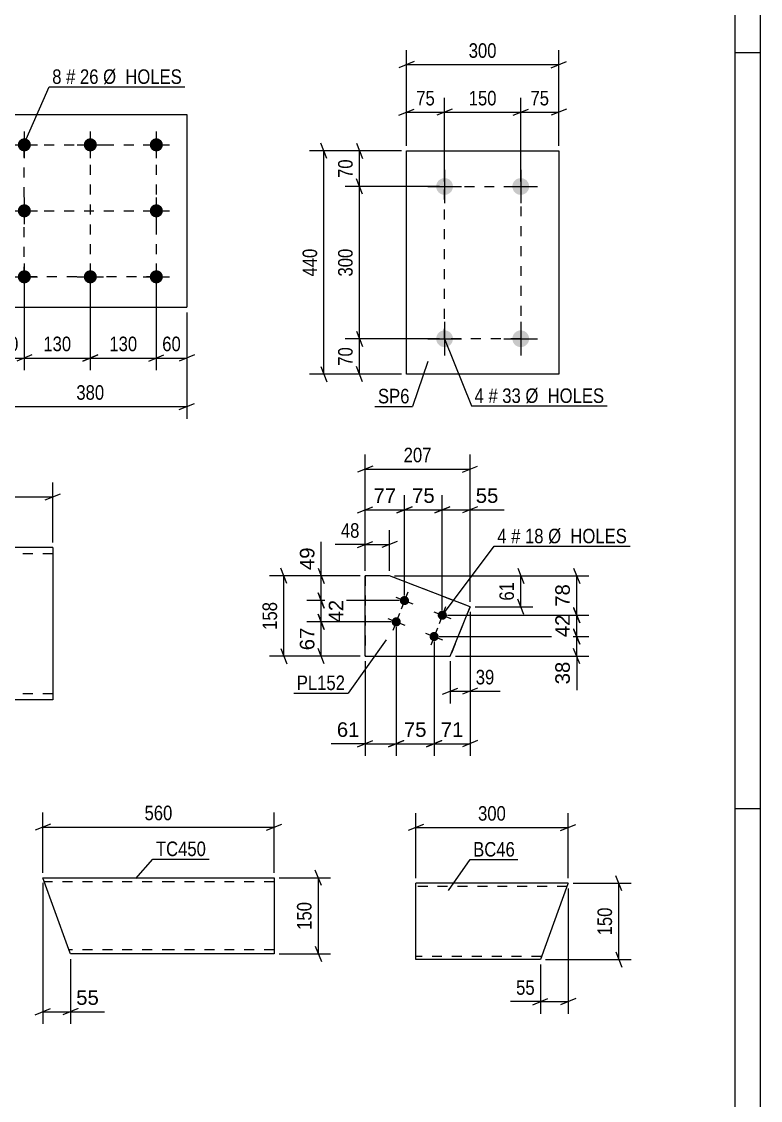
# Model space of a CAD drawing. Header units: millimetres. Extents: x 0 to 841, y 0 to 594.
# Drawn here: x 695.5 to 841, y 240.6 to 453.1 of the extents above; entities that cross this region are included whole.
import ezdxf

# ---------------------------------------------------------------- set-up
doc = ezdxf.new("R2010")
doc.units = ezdxf.units.MM
doc.linetypes.add('DXK_LINE_DOT2', pattern=[3.9198, 1.9599, -1.9599])
doc.styles.add('Arial', font='arial.ttf', dxfattribs={"height": 0.2})
doc.styles.add('Arial Narrow', font='ARIALN.TTF', dxfattribs={"height": 0.2})

# ---------------------------------------------------------------- blocks, each defined once
blk = doc.blocks.new('Unknown-284856934-1127')
at = {"color": 5, "linetype": 'Continuous'}
for p, q in [((841, 0), (841, 594)), ((836, 5), (836, 589)), ((841, 447), (836, 447)), ((841, 298), (836, 298))]:
    blk.add_line(p, q, dxfattribs=at)
blk = doc.blocks.new('Part-284856934-6159 - 6152')
at = {"color": 2, "linetype": 'Continuous'}
for p, q in [((803.12, 283.34), (773.12, 283.34)), ((773.12, 268.43), (773.12, 283.34)), ((803.09, 283.25), (797.66, 268.34)), ((803.12, 283.34), (803.09, 283.25)), ((773.12, 268.34), (773.12, 268.43)), ((797.66, 268.34), (773.12, 268.34))]:
    blk.add_line(p, q, dxfattribs=at)
at = {"color": 7, "linetype": 'DXK_LINE_DOT2'}
for p, q in [((802.9, 282.74), (773.12, 282.74)), ((773.12, 268.94), (773.12, 268.98)), ((797.88, 268.94), (773.12, 268.94)), ((797.88, 268.94), (797.9, 268.98))]:
    blk.add_line(p, q, dxfattribs=at)
blk = doc.blocks.new('Bolt-284856934-6257 - 6223')
at = {"linetype": 'Continuous'}
for points in [[(769.98, 339.05), (770, 339.24), (770.06, 339.41), (770.16, 339.58), (770.28, 339.72), (770.43, 339.83), (770.61, 339.9), (770.79, 339.94), (770.98, 339.94), (771.16, 339.9), (771.33, 339.83), (771.49, 339.72), (771.61, 339.58), (771.71, 339.41), (771.76, 339.24), (771.78, 339.05), (771.76, 338.86), (771.71, 338.68), (771.61, 338.52), (771.49, 338.38), (771.33, 338.27), (771.16, 338.19), (770.98, 338.15), (770.79, 338.15), (770.61, 338.19), (770.43, 338.27), (770.28, 338.38), (770.16, 338.52), (770.06, 338.68), (770, 338.86)], [(777.44, 336.16), (777.46, 336.35), (777.52, 336.53), (777.62, 336.69), (777.74, 336.83), (777.89, 336.94), (778.07, 337.02), (778.25, 337.06), (778.44, 337.06), (778.62, 337.02), (778.79, 336.94), (778.95, 336.83), (779.07, 336.69), (779.17, 336.53), (779.23, 336.35), (779.24, 336.16), (779.23, 335.97), (779.17, 335.8), (779.07, 335.63), (778.95, 335.49), (778.79, 335.38), (778.62, 335.31), (778.44, 335.27), (778.25, 335.27), (778.07, 335.31), (777.89, 335.38), (777.74, 335.49), (777.62, 335.63), (777.52, 335.8), (777.46, 335.97)], [(768.36, 334.85), (768.38, 335.04), (768.44, 335.22), (768.53, 335.38), (768.66, 335.52), (768.81, 335.63), (768.98, 335.71), (769.17, 335.75), (769.35, 335.75), (769.54, 335.71), (769.71, 335.63), (769.86, 335.52), (769.99, 335.38), (770.08, 335.22), (770.14, 335.04), (770.16, 334.85), (770.14, 334.66), (770.08, 334.49), (769.99, 334.32), (769.86, 334.18), (769.71, 334.07), (769.54, 334), (769.35, 333.96), (769.17, 333.96), (768.98, 334), (768.81, 334.07), (768.66, 334.18), (768.53, 334.32), (768.44, 334.49), (768.38, 334.66)], [(775.82, 331.96), (775.84, 332.15), (775.9, 332.33), (775.99, 332.49), (776.12, 332.63), (776.27, 332.74), (776.44, 332.82), (776.63, 332.86), (776.82, 332.86), (777, 332.82), (777.17, 332.74), (777.32, 332.63), (777.45, 332.49), (777.54, 332.33), (777.6, 332.15), (777.62, 331.96), (777.6, 331.78), (777.54, 331.6), (777.45, 331.44), (777.32, 331.3), (777.17, 331.19), (777, 331.11), (776.82, 331.07), (776.63, 331.07), (776.44, 331.11), (776.27, 331.19), (776.12, 331.3), (775.99, 331.44), (775.9, 331.6), (775.84, 331.78)]]:
    blk.add_hatch(color=1, dxfattribs=at).paths.add_polyline_path(points)
at = {"color": 1, "linetype": 'Continuous'}
for p, q in [((771.53, 340.73), (770.23, 337.37)), ((769.21, 339.7), (772.56, 338.4)), ((769.91, 336.53), (768.61, 333.17)), ((776.67, 336.81), (780.02, 335.51)), ((778.99, 337.84), (777.7, 334.48)), ((767.58, 335.5), (770.94, 334.2)), ((775.04, 332.61), (778.4, 331.32)), ((777.37, 333.64), (776.07, 330.29))]:
    blk.add_line(p, q, dxfattribs=at)
blk = doc.blocks.new('Part-284856934-6262 - 6223')
at = {"color": 2, "linetype": 'Continuous'}
for p, q in [((763.14, 328.12), (763.14, 343.94)), ((767.95, 343.94), (763.14, 343.94)), ((783.8, 337.8), (767.95, 343.94)), ((779.91, 328.12), (783.8, 337.8)), ((783.8, 337.8), (783.8, 337.8)), ((763.14, 328.12), (779.91, 328.12))]:
    blk.add_line(p, q, dxfattribs=at)
at = {"color": 7, "linetype": 'DXK_LINE_DOT2'}
for p, q in [((763.14, 343.94), (763.14, 328.12)), ((783.8, 337.8), (767.95, 343.94)), ((783.8, 337.8), (779.91, 328.12))]:
    blk.add_line(p, q, dxfattribs=at)
blk = doc.blocks.new('Bolt-284856934-9951 - 9949')
at = {"linetype": 'Continuous'}
for points in [[(696.01, 430.14, -1), (696.01, 427.54, -1)], [(709.01, 430.14, -1), (709.01, 427.54, -1)], [(722.01, 430.14, -1), (722.01, 427.54, -1)], [(696.01, 417.14, -1), (696.01, 414.54, -1)], [(722.01, 417.14, -1), (722.01, 414.54, -1)], [(696.01, 404.14, -1), (696.01, 401.54, -1)], [(709.01, 404.14, -1), (709.01, 401.54, -1)], [(722.01, 404.14, -1), (722.01, 401.54, -1)]]:
    blk.add_hatch(color=1, dxfattribs=at).paths.add_polyline_path(points)
at = {"color": 1, "linetype": 'Continuous'}
for p, q in [((696.01, 431.44), (696.01, 426.24)), ((709.01, 431.44), (709.01, 426.24)), ((722.01, 431.44), (722.01, 426.24)), ((693.41, 428.84), (698.61, 428.84)), ((706.41, 428.84), (711.61, 428.84)), ((719.41, 428.84), (724.61, 428.84)), ((696.01, 418.44), (696.01, 413.24)), ((722.01, 418.44), (722.01, 413.24)), ((693.41, 415.84), (698.61, 415.84)), ((719.41, 415.84), (724.61, 415.84)), ((696.01, 405.44), (696.01, 400.24)), ((709.01, 405.44), (709.01, 400.24)), ((722.01, 405.44), (722.01, 400.24)), ((693.41, 402.84), (698.61, 402.84)), ((706.41, 402.84), (711.61, 402.84)), ((719.41, 402.84), (724.61, 402.84))]:
    blk.add_line(p, q, dxfattribs=at)
blk = doc.blocks.new('Part-284856934-9950 - 9949')
at = {"color": 2, "linetype": 'Continuous'}
for p, q in [((690.01, 434.84), (690.01, 396.84)), ((690.01, 434.84), (728.01, 434.84)), ((728.01, 434.84), (728.01, 396.84)), ((690.01, 396.84), (728.01, 396.84))]:
    blk.add_line(p, q, dxfattribs=at)
blk = doc.blocks.new('Part-284856934-4745 - 4738')
at = {"color": 2, "linetype": 'Continuous'}
for p, q in [((704.52, 271.03), (699.65, 284.43)), ((699.65, 284.43), (725.11, 284.43)), ((725.21, 284.43), (745.21, 284.43)), ((745.21, 284.43), (745.21, 284.3)), ((745.21, 284.3), (745.21, 269.43)), ((705.11, 269.43), (704.52, 271.03)), ((725.11, 269.43), (705.11, 269.43)), ((745.21, 269.43), (725.21, 269.43))]:
    blk.add_line(p, q, dxfattribs=at)
at = {"color": 7, "linetype": 'DXK_LINE_DOT2'}
for p, q in [((725.11, 283.63), (699.94, 283.63)), ((745.21, 283.63), (725.21, 283.63)), ((705.06, 269.55), (704.52, 271.03)), ((704.82, 270.23), (704.79, 270.29)), ((725.11, 270.23), (704.82, 270.23)), ((745.21, 270.23), (725.21, 270.23)), ((745.21, 270.23), (745.21, 270.29))]:
    blk.add_line(p, q, dxfattribs=at)
blk = doc.blocks.new('Part-284856934-5026 - 5020')
at = {"color": 2, "linetype": 'Continuous'}
for p, q in [((771.29, 383.64), (771.29, 427.64)), ((771.29, 427.64), (801.29, 427.64)), ((801.29, 427.64), (801.29, 383.64)), ((801.29, 383.64), (771.29, 383.64))]:
    blk.add_line(p, q, dxfattribs=at)
blk = doc.blocks.new('Bolt-284856934-5059 - 5020')
at = {"linetype": 'Continuous'}
for points in [[(778.79, 422.29, -1), (778.79, 418.99, -1)], [(793.79, 422.29, -1), (793.79, 418.99, -1)], [(778.79, 392.29, -1), (778.79, 388.99, -1)], [(793.79, 392.29, -1), (793.79, 388.99, -1)]]:
    blk.add_hatch(color=1, dxfattribs=at).paths.add_polyline_path(points)
at = {"color": 1, "linetype": 'Continuous'}
for p, q in [((778.79, 423.94), (778.79, 417.34)), ((793.79, 423.94), (793.79, 417.34)), ((775.49, 420.64), (782.09, 420.64)), ((790.49, 420.64), (797.09, 420.64)), ((778.79, 393.94), (778.79, 387.34)), ((793.79, 393.94), (793.79, 387.34)), ((775.49, 390.64), (782.09, 390.64)), ((790.49, 390.64), (797.09, 390.64))]:
    blk.add_line(p, q, dxfattribs=at)
blk = doc.blocks.new('Part-284856934-3193 - 3186')
at = {"color": 2, "linetype": 'Continuous'}
for p, q in [((681.52, 349.49), (661.52, 349.49)), ((661.52, 321.89), (661.52, 349.49)), ((701.62, 349.49), (681.62, 349.49)), ((701.62, 349.49), (701.62, 319.49)), ((661.52, 321.89), (661.52, 319.49)), ((681.52, 319.49), (661.52, 319.49)), ((701.62, 319.49), (681.62, 319.49))]:
    blk.add_line(p, q, dxfattribs=at)
at = {"color": 7, "linetype": 'DXK_LINE_DOT2'}
for p, q in [((681.52, 348.29), (661.52, 348.29)), ((701.62, 348.29), (681.62, 348.29)), ((661.52, 319.67), (661.52, 321.89)), ((661.52, 320.69), (661.52, 320.78)), ((681.52, 320.69), (661.52, 320.69)), ((701.62, 320.69), (681.62, 320.69)), ((701.62, 320.69), (701.62, 320.78))]:
    blk.add_line(p, q, dxfattribs=at)
blk = doc.blocks.new('Rectangle-284856934-10696 - 9949')
at = {"color": 1, "linetype": 'DXK_LINE_DOT2'}
blk.add_lwpolyline([(696.01, 428.84), (722.01, 428.84), (722.01, 402.84), (696.01, 402.84), (696.01, 428.84)], close=True, dxfattribs=at)
blk = doc.blocks.new('Rectangle-284856934-5144 - 5020')
at = {"color": 1, "linetype": 'DXK_LINE_DOT2'}
blk.add_lwpolyline([(778.79, 420.64), (793.79, 420.64), (793.79, 390.64), (778.79, 390.64), (778.79, 420.64)], close=True, dxfattribs=at)
blk = doc.blocks.new('Line-284856934-10706 - 9949')
at = {"color": 1, "linetype": 'DXK_LINE_DOT2'}
blk.add_line((696.01, 415.84), (722.01, 415.84), dxfattribs=at)
blk = doc.blocks.new('Line-284856934-10713 - 9949')
at = {"color": 1, "linetype": 'DXK_LINE_DOT2'}
blk.add_line((709.01, 428.84), (709.01, 402.84), dxfattribs=at)
blk = doc.blocks.new('StraightDimension-284856934-6194 - 6152')
at = {"color": 7, "linetype": 'Continuous'}
for p, q in [((803.12, 282.34), (803.12, 257.63)), ((797.66, 267.34), (797.66, 257.63)), ((796.16, 259.43), (799.16, 260.63)), ((797.66, 260.03), (803.12, 260.03)), ((804.62, 260.63), (801.62, 259.43))]:
    blk.add_line(p, q, dxfattribs=at)
at = {"color": 0}
blk.add_wipeout([(797.14, 260.78), (797.14, 264.98), (792.28, 264.98), (792.28, 260.78)], dxfattribs=at)
at = {"color": 7, "linetype": 'Continuous'}
blk.add_line((797.66, 260.03), (791.76, 260.03), dxfattribs=at)
blk.add_line((797.66, 260.03), (791.76, 260.03), dxfattribs=at)
at = {"color": 3, "style": 'Arial Narrow'}
blk.add_text('55', height=2.863, dxfattribs=at).set_placement((792.88, 261.38))
blk = doc.blocks.new('StraightDimension-284856934-6161 - 6152')
at = {"color": 7, "linetype": 'Continuous'}
for p, q in [((773.12, 284.34), (773.12, 297.19)), ((803.12, 284.34), (803.12, 297.19)), ((774.62, 294.94), (771.62, 293.74)), ((773.12, 294.34), (803.12, 294.34)), ((801.62, 293.74), (804.62, 294.94))]:
    blk.add_line(p, q, dxfattribs=at)
at = {"color": 0}
blk.add_wipeout([(791.46, 295.09), (791.46, 299.29), (784.78, 299.29), (784.78, 295.09)], dxfattribs=at)
at = {"color": 3, "style": 'Arial Narrow'}
blk.add_text('300', height=2.863, dxfattribs=at).set_placement((785.38, 295.69))
blk = doc.blocks.new('StraightDimension-284856934-6172 - 6152')
at = {"color": 7, "linetype": 'Continuous'}
for p, q in [((813.72, 281.84), (812.52, 284.84)), ((804.12, 283.34), (815.52, 283.34)), ((813.12, 268.34), (813.12, 283.34)), ((798.66, 268.34), (815.52, 268.34)), ((812.52, 269.84), (813.72, 266.84))]:
    blk.add_line(p, q, dxfattribs=at)
at = {"color": 0}
blk.add_wipeout([(812.37, 279.18), (808.17, 279.18), (808.17, 272.49), (812.37, 272.49)], dxfattribs=at)
at = {"color": 3, "style": 'Arial Narrow'}
blk.add_text('150', height=2.863, rotation=90.0002, dxfattribs=at).set_placement((811.77, 273.09))
blk = doc.blocks.new('StraightDimension-284856934-6285 - 6223')
at = {"color": 7, "linetype": 'Continuous'}
for p, q in [((763.14, 344.94), (763.14, 359.8)), ((770.88, 340.05), (770.88, 359.8)), ((761.64, 356.35), (764.64, 357.55)), ((772.38, 357.55), (769.38, 356.35)), ((763.14, 356.95), (770.88, 356.95))]:
    blk.add_line(p, q, dxfattribs=at)
at = {"color": 0}
blk.add_wipeout([(769.84, 357.7), (769.84, 361.9), (764.19, 361.9), (764.19, 357.7)], dxfattribs=at)
at = {"color": 3, "style": 'Arial'}
blk.add_text('77', height=2.865, dxfattribs=at).set_placement((764.79, 358.3))
blk = doc.blocks.new('StraightDimension-284856934-6317 - 6223')
at = {"color": 7, "linetype": 'Continuous'}
for p, q in [((769.26, 333.85), (769.26, 308.45)), ((763.14, 327.12), (763.14, 308.45)), ((761.64, 310.25), (764.64, 311.45)), ((763.14, 310.85), (769.26, 310.85)), ((770.76, 311.45), (767.76, 310.25))]:
    blk.add_line(p, q, dxfattribs=at)
at = {"color": 0}
blk.add_wipeout([(762.61, 311.6), (762.61, 315.8), (756.97, 315.8), (756.97, 311.6)], dxfattribs=at)
at = {"color": 7, "linetype": 'Continuous'}
blk.add_line((763.14, 310.85), (756.44, 310.85), dxfattribs=at)
blk.add_line((763.14, 310.85), (756.44, 310.85), dxfattribs=at)
at = {"color": 3, "style": 'Arial'}
blk.add_text('61', height=2.865, dxfattribs=at).set_placement((757.57, 312.2))
blk = doc.blocks.new('StraightDimension-284856934-6278 - 6223')
at = {"color": 7, "linetype": 'Continuous'}
for p, q in [((753.9, 345.44), (755.1, 342.44)), ((762.14, 343.94), (751.65, 343.94)), ((754.5, 339.05), (754.5, 343.94)), ((755.1, 337.55), (753.9, 340.55)), ((769.88, 339.05), (751.65, 339.05))]:
    blk.add_line(p, q, dxfattribs=at)
at = {"color": 0}
blk.add_wipeout([(753.75, 350.11), (749.55, 350.11), (749.55, 344.46), (753.75, 344.46)], dxfattribs=at)
at = {"color": 7, "linetype": 'Continuous'}
blk.add_line((754.5, 343.94), (754.5, 350.63), dxfattribs=at)
blk.add_line((754.5, 343.94), (754.5, 350.63), dxfattribs=at)
at = {"color": 3, "style": 'Arial'}
blk.add_text('49', height=2.865, rotation=90.0002, dxfattribs=at).set_placement((753.15, 345.06))
blk = doc.blocks.new('StraightDimension-284856934-6270 - 6223')
at = {"color": 7, "linetype": 'Continuous'}
for p, q in [((753.9, 340.55), (755.1, 337.55)), ((769.88, 339.05), (752.1, 339.05)), ((754.5, 334.85), (754.5, 339.05)), ((755.1, 333.35), (753.9, 336.35)), ((768.26, 334.85), (752.1, 334.85))]:
    blk.add_line(p, q, dxfattribs=at)
at = {"color": 0}
blk.add_wipeout([(759.45, 339.77), (755.25, 339.77), (755.25, 334.13), (759.45, 334.13)], dxfattribs=at)
at = {"color": 3, "style": 'Arial'}
blk.add_text('42', height=2.865, rotation=90.0002, dxfattribs=at).set_placement((758.85, 334.73))
blk = doc.blocks.new('StraightDimension-284856934-6392 - 6223')
at = {"color": 7, "linetype": 'Continuous'}
for p, q in [((793.2, 345.44), (794.4, 342.44)), ((768.95, 343.94), (796.2, 343.94)), ((793.8, 337.8), (793.8, 343.94)), ((794.4, 336.3), (793.2, 339.3)), ((784.8, 337.8), (796.2, 337.8))]:
    blk.add_line(p, q, dxfattribs=at)
at = {"color": 0}
blk.add_wipeout([(793.05, 343.3), (788.85, 343.3), (788.85, 338.44), (793.05, 338.44)], dxfattribs=at)
at = {"color": 3, "style": 'Arial Narrow'}
blk.add_text('61', height=2.863, rotation=90.0002, dxfattribs=at).set_placement((792.45, 339.04))
blk = doc.blocks.new('StraightDimension-284856934-6264 - 6223')
at = {"color": 7, "linetype": 'Continuous'}
for p, q in [((753.9, 336.35), (755.1, 333.35)), ((768.26, 334.85), (751.65, 334.85)), ((754.5, 328.12), (754.5, 334.85)), ((755.1, 326.62), (753.9, 329.62)), ((762.14, 328.12), (751.65, 328.12))]:
    blk.add_line(p, q, dxfattribs=at)
at = {"color": 0}
blk.add_wipeout([(753.75, 334.31), (749.55, 334.31), (749.55, 328.66), (753.75, 328.66)], dxfattribs=at)
at = {"color": 3, "style": 'Arial'}
blk.add_text('67', height=2.865, rotation=90.0002, dxfattribs=at).set_placement((753.15, 329.26))
blk = doc.blocks.new('StraightDimension-284856934-6291 - 6223')
at = {"color": 7, "linetype": 'Continuous'}
for p, q in [((770.88, 340.05), (770.88, 359.8)), ((778.34, 337.16), (778.34, 359.8)), ((769.38, 356.35), (772.38, 357.55)), ((779.84, 357.55), (776.84, 356.35)), ((770.88, 356.95), (778.34, 356.95))]:
    blk.add_line(p, q, dxfattribs=at)
at = {"color": 0}
blk.add_wipeout([(777.44, 357.7), (777.44, 361.9), (771.79, 361.9), (771.79, 357.7)], dxfattribs=at)
at = {"color": 3, "style": 'Arial'}
blk.add_text('75', height=2.865, dxfattribs=at).set_placement((772.39, 358.3))
blk = doc.blocks.new('StraightDimension-284856934-6299 - 6223')
at = {"color": 7, "linetype": 'Continuous'}
for p, q in [((778.34, 337.16), (778.34, 359.8)), ((783.8, 338.8), (783.8, 359.8)), ((776.84, 356.35), (779.84, 357.55)), ((785.3, 357.55), (782.3, 356.35)), ((778.34, 356.95), (783.8, 356.95))]:
    blk.add_line(p, q, dxfattribs=at)
at = {"color": 0}
blk.add_wipeout([(789.98, 357.7), (789.98, 361.9), (784.33, 361.9), (784.33, 357.7)], dxfattribs=at)
at = {"color": 7, "linetype": 'Continuous'}
blk.add_line((783.8, 356.95), (790.5, 356.95), dxfattribs=at)
blk.add_line((783.8, 356.95), (790.5, 356.95), dxfattribs=at)
at = {"color": 3, "style": 'Arial'}
blk.add_text('55', height=2.865, dxfattribs=at).set_placement((784.93, 358.3))
blk = doc.blocks.new('StraightDimension-284856934-6308 - 6223')
at = {"color": 7, "linetype": 'Continuous'}
for p, q in [((763.14, 344.94), (763.14, 367.8)), ((783.8, 338.8), (783.8, 367.8)), ((764.64, 365.55), (761.64, 364.35)), ((763.14, 364.95), (783.8, 364.95)), ((782.3, 364.35), (785.3, 365.55))]:
    blk.add_line(p, q, dxfattribs=at)
at = {"color": 0}
blk.add_wipeout([(776.81, 365.7), (776.81, 369.9), (770.13, 369.9), (770.13, 365.7)], dxfattribs=at)
at = {"color": 3, "style": 'Arial Narrow'}
blk.add_text('207', height=2.863, dxfattribs=at).set_placement((770.73, 366.3))
blk = doc.blocks.new('StraightDimension-284856934-6387 - 6223')
at = {"color": 7, "linetype": 'Continuous'}
for p, q in [((747.74, 342.44), (746.54, 345.44)), ((762.14, 343.94), (744.29, 343.94)), ((747.14, 328.12), (747.14, 343.94)), ((746.54, 329.62), (747.74, 326.62)), ((762.14, 328.12), (744.29, 328.12))]:
    blk.add_line(p, q, dxfattribs=at)
at = {"color": 0}
blk.add_wipeout([(746.39, 339.37), (742.19, 339.37), (742.19, 332.69), (746.39, 332.69)], dxfattribs=at)
at = {"color": 3, "style": 'Arial Narrow'}
blk.add_text('158', height=2.863, rotation=90.0002, dxfattribs=at).set_placement((745.79, 333.29))
blk = doc.blocks.new('StraightDimension-284856934-6323 - 6223')
at = {"color": 7, "linetype": 'Continuous'}
for p, q in [((769.26, 333.85), (769.26, 308.45)), ((776.72, 330.96), (776.72, 308.45)), ((767.76, 310.25), (770.76, 311.45)), ((769.26, 310.85), (776.72, 310.85)), ((778.22, 311.45), (775.22, 310.25))]:
    blk.add_line(p, q, dxfattribs=at)
at = {"color": 0}
blk.add_wipeout([(775.81, 311.6), (775.81, 315.8), (770.17, 315.8), (770.17, 311.6)], dxfattribs=at)
at = {"color": 3, "style": 'Arial'}
blk.add_text('75', height=2.865, dxfattribs=at).set_placement((770.77, 312.2))
blk = doc.blocks.new('StraightDimension-284856934-6331 - 6223')
at = {"color": 7, "linetype": 'Continuous'}
for p, q in [((783.8, 336.8), (783.8, 308.45)), ((776.72, 330.96), (776.72, 308.45)), ((775.22, 310.25), (778.22, 311.45)), ((776.72, 310.85), (783.8, 310.85)), ((785.3, 311.45), (782.3, 310.25))]:
    blk.add_line(p, q, dxfattribs=at)
at = {"color": 0}
blk.add_wipeout([(783.09, 311.6), (783.09, 315.8), (777.44, 315.8), (777.44, 311.6)], dxfattribs=at)
at = {"color": 3, "style": 'Arial'}
blk.add_text('71', height=2.865, dxfattribs=at).set_placement((778.04, 312.2))
blk = doc.blocks.new('StraightDimension-284856934-6340 - 6223')
at = {"color": 7, "linetype": 'Continuous'}
for p, q in [((777.72, 331.96), (807.21, 331.96)), ((804.21, 333.46), (805.41, 330.46)), ((804.81, 328.12), (804.81, 331.96)), ((805.41, 326.62), (804.21, 329.62)), ((780.91, 328.12), (807.21, 328.12))]:
    blk.add_line(p, q, dxfattribs=at)
at = {"color": 0}
blk.add_wipeout([(804.06, 327.6), (799.86, 327.6), (799.86, 321.95), (804.06, 321.95)], dxfattribs=at)
at = {"color": 7, "linetype": 'Continuous'}
blk.add_line((804.81, 328.12), (804.81, 321.43), dxfattribs=at)
blk.add_line((804.81, 328.12), (804.81, 321.43), dxfattribs=at)
at = {"color": 3, "style": 'Arial'}
blk.add_text('38', height=2.865, rotation=90.0002, dxfattribs=at).set_placement((803.46, 322.55))
blk = doc.blocks.new('StraightDimension-284856934-6350 - 6223')
at = {"color": 7, "linetype": 'Continuous'}
for p, q in [((779.34, 336.16), (807.21, 336.16)), ((804.21, 337.66), (805.41, 334.66)), ((804.81, 331.96), (804.81, 336.16)), ((777.72, 331.96), (807.21, 331.96)), ((805.41, 330.46), (804.21, 333.46))]:
    blk.add_line(p, q, dxfattribs=at)
at = {"color": 0}
blk.add_wipeout([(804.06, 336.89), (799.86, 336.89), (799.86, 331.24), (804.06, 331.24)], dxfattribs=at)
at = {"color": 3, "style": 'Arial'}
blk.add_text('42', height=2.865, rotation=90.0002, dxfattribs=at).set_placement((803.46, 331.84))
blk = doc.blocks.new('StraightDimension-284856934-6360 - 6223')
at = {"color": 7, "linetype": 'Continuous'}
for p, q in [((804.21, 345.44), (805.41, 342.44)), ((768.95, 343.94), (807.21, 343.94)), ((804.81, 336.16), (804.81, 343.94)), ((779.34, 336.16), (807.21, 336.16)), ((805.41, 334.66), (804.21, 337.66))]:
    blk.add_line(p, q, dxfattribs=at)
at = {"color": 0}
blk.add_wipeout([(804.06, 342.87), (799.86, 342.87), (799.86, 337.23), (804.06, 337.23)], dxfattribs=at)
at = {"color": 3, "style": 'Arial'}
blk.add_text('78', height=2.865, rotation=90.0002, dxfattribs=at).set_placement((803.46, 337.83))
blk = doc.blocks.new('StraightDimension-284856934-6371 - 6223')
at = {"color": 7, "linetype": 'Continuous'}
for p, q in [((783.8, 336.8), (783.8, 318.79)), ((779.91, 327.12), (779.91, 318.79)), ((778.41, 320.59), (781.41, 321.79)), ((779.91, 321.19), (783.8, 321.19)), ((785.3, 321.79), (782.3, 320.59))]:
    blk.add_line(p, q, dxfattribs=at)
at = {"color": 0}
blk.add_wipeout([(789.19, 321.94), (789.19, 326.14), (784.33, 326.14), (784.33, 321.94)], dxfattribs=at)
at = {"color": 7, "linetype": 'Continuous'}
blk.add_line((783.8, 321.19), (789.71, 321.19), dxfattribs=at)
blk.add_line((783.8, 321.19), (789.71, 321.19), dxfattribs=at)
at = {"color": 3, "style": 'Arial Narrow'}
blk.add_text('39', height=2.863, dxfattribs=at).set_placement((784.93, 322.54))
blk = doc.blocks.new('StraightDimension-284856934-6380 - 6223')
at = {"color": 7, "linetype": 'Continuous'}
for p, q in [((763.14, 344.94), (763.14, 352.93)), ((767.95, 344.94), (767.95, 352.93)), ((761.64, 349.48), (764.64, 350.68)), ((763.14, 350.08), (767.95, 350.08)), ((769.45, 350.68), (766.45, 349.48))]:
    blk.add_line(p, q, dxfattribs=at)
at = {"color": 0}
blk.add_wipeout([(762.61, 350.83), (762.61, 355.03), (757.76, 355.03), (757.76, 350.83)], dxfattribs=at)
at = {"color": 7, "linetype": 'Continuous'}
blk.add_line((763.14, 350.08), (757.23, 350.08), dxfattribs=at)
blk.add_line((763.14, 350.08), (757.23, 350.08), dxfattribs=at)
at = {"color": 3, "style": 'Arial Narrow'}
blk.add_text('48', height=2.863, dxfattribs=at).set_placement((758.36, 351.43))
blk = doc.blocks.new('StraightDimension-284856934-10107 - 9949')
at = {"color": 7, "linetype": 'Continuous'}
for p, q in [((722.01, 401.84), (722.01, 384.44)), ((728.01, 395.84), (728.01, 384.44)), ((720.51, 386.24), (723.51, 387.44)), ((729.51, 387.44), (726.51, 386.24)), ((722.01, 386.84), (728.01, 386.84))]:
    blk.add_line(p, q, dxfattribs=at)
at = {"color": 0}
blk.add_wipeout([(727.43, 387.59), (727.43, 391.79), (722.58, 391.79), (722.58, 387.59)], dxfattribs=at)
at = {"color": 3, "style": 'Arial Narrow'}
blk.add_text('60', height=2.863, dxfattribs=at).set_placement((723.18, 388.19))
blk = doc.blocks.new('StraightDimension-284856934-10110 - 9949')
at = {"color": 7, "linetype": 'Continuous'}
for p, q in [((696.01, 401.84), (696.01, 384.44)), ((690.01, 395.84), (690.01, 384.44)), ((688.51, 386.24), (691.51, 387.44)), ((697.51, 387.44), (694.51, 386.24)), ((690.01, 386.84), (696.01, 386.84))]:
    blk.add_line(p, q, dxfattribs=at)
at = {"color": 0}
blk.add_wipeout([(695.43, 387.59), (695.43, 391.79), (690.58, 391.79), (690.58, 387.59)], dxfattribs=at)
at = {"color": 3, "style": 'Arial Narrow'}
blk.add_text('60', height=2.863, dxfattribs=at).set_placement((691.18, 388.19))
blk = doc.blocks.new('StraightDimension-284856934-10123 - 9949')
at = {"color": 7, "linetype": 'Continuous'}
for p, q in [((690.01, 395.84), (690.01, 374.87)), ((728.01, 395.84), (728.01, 374.87)), ((691.51, 377.87), (688.51, 376.67)), ((690.01, 377.27), (728.01, 377.27)), ((726.51, 376.67), (729.51, 377.87))]:
    blk.add_line(p, q, dxfattribs=at)
at = {"color": 0}
blk.add_wipeout([(712.35, 378.02), (712.35, 382.22), (705.66, 382.22), (705.66, 378.02)], dxfattribs=at)
at = {"color": 3, "style": 'Arial Narrow'}
blk.add_text('380', height=2.863, dxfattribs=at).set_placement((706.26, 378.62))
blk = doc.blocks.new('StraightDimension-284856934-13858 - 9949')
at = {"color": 7, "linetype": 'Continuous'}
for p, q in [((696.01, 401.84), (696.01, 384.44)), ((709.01, 401.84), (709.01, 384.44)), ((697.51, 387.44), (694.51, 386.24)), ((707.51, 386.24), (710.51, 387.44)), ((696.01, 386.84), (709.01, 386.84))]:
    blk.add_line(p, q, dxfattribs=at)
at = {"color": 0}
blk.add_wipeout([(705.85, 387.59), (705.85, 391.79), (699.16, 391.79), (699.16, 387.59)], dxfattribs=at)
at = {"color": 3, "style": 'Arial Narrow'}
blk.add_text('130', height=2.863, dxfattribs=at).set_placement((699.76, 388.19))
blk = doc.blocks.new('StraightDimension-284856934-13860 - 9949')
at = {"color": 7, "linetype": 'Continuous'}
for p, q in [((709.01, 401.84), (709.01, 384.44)), ((722.01, 401.84), (722.01, 384.44)), ((710.51, 387.44), (707.51, 386.24)), ((720.51, 386.24), (723.51, 387.44)), ((709.01, 386.84), (722.01, 386.84))]:
    blk.add_line(p, q, dxfattribs=at)
at = {"color": 0}
blk.add_wipeout([(718.85, 387.59), (718.85, 391.79), (712.16, 391.79), (712.16, 387.59)], dxfattribs=at)
at = {"color": 3, "style": 'Arial Narrow'}
blk.add_text('130', height=2.863, dxfattribs=at).set_placement((712.76, 388.19))
blk = doc.blocks.new('StraightDimension-284856934-4759 - 4738')
at = {"color": 7, "linetype": 'Continuous'}
for p, q in [((754.53, 282.93), (753.33, 285.93)), ((746.21, 284.43), (756.33, 284.43)), ((753.93, 269.43), (753.93, 284.43)), ((753.33, 270.93), (754.53, 267.93)), ((746.21, 269.43), (756.33, 269.43))]:
    blk.add_line(p, q, dxfattribs=at)
at = {"color": 0}
blk.add_wipeout([(753.18, 280.27), (748.98, 280.27), (748.98, 273.58), (753.18, 273.58)], dxfattribs=at)
at = {"color": 3, "style": 'Arial Narrow'}
blk.add_text('150', height=2.863, rotation=90.0002, dxfattribs=at).set_placement((752.58, 274.18))
blk = doc.blocks.new('StraightDimension-284856934-4748 - 4738')
at = {"color": 7, "linetype": 'Continuous'}
for p, q in [((699.65, 285.43), (699.65, 297.28)), ((745.21, 285.43), (745.21, 297.28)), ((701.15, 295.03), (698.15, 293.83)), ((699.65, 294.43), (745.21, 294.43)), ((743.71, 293.83), (746.71, 295.03))]:
    blk.add_line(p, q, dxfattribs=at)
at = {"color": 0}
blk.add_wipeout([(725.77, 295.18), (725.77, 299.38), (719.09, 299.38), (719.09, 295.18)], dxfattribs=at)
at = {"color": 3, "style": 'Arial Narrow'}
blk.add_text('560', height=2.863, dxfattribs=at).set_placement((719.69, 295.78))
blk = doc.blocks.new('StraightDimension-284856934-4774 - 4738')
at = {"color": 7, "linetype": 'Continuous'}
for p, q in [((699.65, 283.43), (699.65, 255.65)), ((705.11, 268.43), (705.11, 255.65)), ((698.15, 257.45), (701.15, 258.65)), ((699.65, 258.05), (705.11, 258.05)), ((706.61, 258.65), (703.61, 257.45))]:
    blk.add_line(p, q, dxfattribs=at)
at = {"color": 0}
blk.add_wipeout([(711.28, 258.8), (711.28, 263), (705.63, 263), (705.63, 258.8)], dxfattribs=at)
at = {"color": 7, "linetype": 'Continuous'}
blk.add_line((705.11, 258.05), (711.8, 258.05), dxfattribs=at)
blk.add_line((705.11, 258.05), (711.8, 258.05), dxfattribs=at)
at = {"color": 3, "style": 'Arial'}
blk.add_text('55', height=2.865, dxfattribs=at).set_placement((706.23, 259.4))
blk = doc.blocks.new('StraightDimension-284856934-5071 - 5020')
at = {"color": 7, "linetype": 'Continuous'}
for p, q in [((762.63, 419.14), (761.43, 422.14)), ((777.79, 420.64), (759.18, 420.64)), ((762.03, 390.64), (762.03, 420.64)), ((761.43, 392.14), (762.63, 389.14)), ((777.79, 390.64), (759.18, 390.64))]:
    blk.add_line(p, q, dxfattribs=at)
at = {"color": 0}
blk.add_wipeout([(761.28, 408.99), (757.08, 408.99), (757.08, 402.3), (761.28, 402.3)], dxfattribs=at)
at = {"color": 3, "style": 'Arial Narrow'}
blk.add_text('300', height=2.863, rotation=90.0002, dxfattribs=at).set_placement((760.68, 402.9))
blk = doc.blocks.new('StraightDimension-284856934-5061 - 5020')
at = {"color": 7, "linetype": 'Continuous'}
for p, q in [((770.29, 427.64), (759.18, 427.64)), ((761.43, 429.14), (762.63, 426.14)), ((762.03, 420.64), (762.03, 427.64)), ((762.63, 419.14), (761.43, 422.14)), ((777.79, 420.64), (759.18, 420.64))]:
    blk.add_line(p, q, dxfattribs=at)
at = {"color": 0}
blk.add_wipeout([(761.28, 426.57), (757.08, 426.57), (757.08, 421.72), (761.28, 421.72)], dxfattribs=at)
at = {"color": 3, "style": 'Arial Narrow'}
blk.add_text('70', height=2.863, rotation=90.0002, dxfattribs=at).set_placement((760.68, 422.32))
blk = doc.blocks.new('StraightDimension-284856934-5081 - 5020')
at = {"color": 7, "linetype": 'Continuous'}
for p, q in [((761.43, 392.14), (762.63, 389.14)), ((777.79, 390.64), (759.18, 390.64)), ((762.03, 383.64), (762.03, 390.64)), ((762.63, 382.14), (761.43, 385.14)), ((770.29, 383.64), (759.18, 383.64))]:
    blk.add_line(p, q, dxfattribs=at)
at = {"color": 0}
blk.add_wipeout([(761.28, 389.57), (757.08, 389.57), (757.08, 384.72), (761.28, 384.72)], dxfattribs=at)
at = {"color": 3, "style": 'Arial Narrow'}
blk.add_text('70', height=2.863, rotation=90.0002, dxfattribs=at).set_placement((760.68, 385.32))
blk = doc.blocks.new('StraightDimension-284856934-5092 - 5020')
at = {"color": 7, "linetype": 'Continuous'}
for p, q in [((770.29, 427.64), (752.18, 427.64)), ((755.63, 426.14), (754.43, 429.14)), ((755.03, 383.64), (755.03, 427.64)), ((754.43, 385.14), (755.63, 382.14)), ((770.29, 383.64), (752.18, 383.64))]:
    blk.add_line(p, q, dxfattribs=at)
at = {"color": 0}
blk.add_wipeout([(754.28, 408.99), (750.08, 408.99), (750.08, 402.3), (754.28, 402.3)], dxfattribs=at)
at = {"color": 3, "style": 'Arial Narrow'}
blk.add_text('440', height=2.863, rotation=90.0002, dxfattribs=at).set_placement((753.68, 402.9))
blk = doc.blocks.new('StraightDimension-284856934-5103 - 5020')
at = {"color": 7, "linetype": 'Continuous'}
for p, q in [((793.79, 421.64), (793.79, 438.11)), ((801.29, 428.64), (801.29, 438.11)), ((792.29, 434.66), (795.29, 435.86)), ((802.79, 435.86), (799.79, 434.66)), ((793.79, 435.26), (801.29, 435.26))]:
    blk.add_line(p, q, dxfattribs=at)
at = {"color": 0}
blk.add_wipeout([(799.96, 436.01), (799.96, 440.21), (795.11, 440.21), (795.11, 436.01)], dxfattribs=at)
at = {"color": 3, "style": 'Arial Narrow'}
blk.add_text('75', height=2.863, dxfattribs=at).set_placement((795.71, 436.61))
blk = doc.blocks.new('StraightDimension-284856934-5113 - 5020')
at = {"color": 7, "linetype": 'Continuous'}
for p, q in [((778.79, 421.64), (778.79, 438.11)), ((793.79, 421.64), (793.79, 438.11)), ((780.29, 435.86), (777.29, 434.66)), ((792.29, 434.66), (795.29, 435.86)), ((778.79, 435.26), (793.79, 435.26))]:
    blk.add_line(p, q, dxfattribs=at)
at = {"color": 0}
blk.add_wipeout([(789.63, 436.01), (789.63, 440.21), (782.94, 440.21), (782.94, 436.01)], dxfattribs=at)
at = {"color": 3, "style": 'Arial Narrow'}
blk.add_text('150', height=2.863, dxfattribs=at).set_placement((783.54, 436.61))
blk = doc.blocks.new('StraightDimension-284856934-5123 - 5020')
at = {"color": 7, "linetype": 'Continuous'}
for p, q in [((771.29, 428.64), (771.29, 438.11)), ((778.79, 421.64), (778.79, 438.11)), ((769.79, 434.66), (772.79, 435.86)), ((780.29, 435.86), (777.29, 434.66)), ((771.29, 435.26), (778.79, 435.26))]:
    blk.add_line(p, q, dxfattribs=at)
at = {"color": 0}
blk.add_wipeout([(777.46, 436.01), (777.46, 440.21), (772.61, 440.21), (772.61, 436.01)], dxfattribs=at)
at = {"color": 3, "style": 'Arial Narrow'}
blk.add_text('75', height=2.863, dxfattribs=at).set_placement((773.21, 436.61))
blk = doc.blocks.new('StraightDimension-284856934-5134 - 5020')
at = {"color": 7, "linetype": 'Continuous'}
for p, q in [((771.29, 428.64), (771.29, 447.49)), ((801.29, 428.64), (801.29, 447.49)), ((772.79, 445.24), (769.79, 444.04)), ((771.29, 444.64), (801.29, 444.64)), ((799.79, 444.04), (802.79, 445.24))]:
    blk.add_line(p, q, dxfattribs=at)
at = {"color": 0}
blk.add_wipeout([(789.63, 445.39), (789.63, 449.59), (782.94, 449.59), (782.94, 445.39)], dxfattribs=at)
at = {"color": 3, "style": 'Arial Narrow'}
blk.add_text('300', height=2.863, dxfattribs=at).set_placement((783.54, 445.99))
blk = doc.blocks.new('StraightDimension-284856934-3196 - 3186')
at = {"color": 7, "linetype": 'Continuous'}
for p, q in [((661.52, 350.49), (661.52, 362.34)), ((701.62, 350.49), (701.62, 362.34)), ((663.02, 360.09), (660.02, 358.89)), ((661.52, 359.49), (701.62, 359.49)), ((700.12, 358.89), (703.12, 360.09))]:
    blk.add_line(p, q, dxfattribs=at)
at = {"color": 0}
blk.add_wipeout([(684.91, 360.24), (684.91, 364.44), (678.23, 364.44), (678.23, 360.24)], dxfattribs=at)
at = {"color": 3, "style": 'Arial Narrow'}
blk.add_text('475', height=2.863, dxfattribs=at).set_placement((678.83, 360.84))
blk = doc.blocks.new('Mark-284856934-6155 - 6152')
at = {"color": 0}
blk.add_wipeout([(792.64, 288.61), (792.64, 291.61), (784.42, 291.61), (784.42, 288.61)], dxfattribs=at)
blk.add_wipeout([(792.64, 288.61), (792.64, 291.61), (784.42, 291.61), (784.42, 288.61)], dxfattribs=at)
at = {"color": 30, "linetype": 'Continuous'}
for p, q in [((779.53, 281.95), (783.82, 288.01)), ((783.82, 288.01), (793.24, 288.01))]:
    blk.add_line(p, q, dxfattribs=at)
at = {"color": 3, "style": 'Arial Narrow'}
blk.add_text('BC46', height=2.863, dxfattribs=at).set_placement((784.42, 288.61))
blk = doc.blocks.new('Mark-284856934-6253 - 6223')
at = {"color": 0}
blk.add_wipeout([(791, 350.34), (791, 353.34), (789.18, 353.34), (789.18, 350.34)], dxfattribs=at)
blk.add_wipeout([(791, 350.34), (791, 353.34), (789.18, 353.34), (789.18, 350.34)], dxfattribs=at)
at = {"color": 7, "linetype": 'Continuous'}
blk.add_line((778.35, 336.16), (788.58, 349.74), dxfattribs=at)
at = {"color": 0}
blk.add_wipeout([(793.73, 350.34), (793.73, 353.34), (791.9, 353.34), (791.9, 350.34)], dxfattribs=at)
blk.add_wipeout([(793.73, 350.34), (793.73, 353.34), (791.9, 353.34), (791.9, 350.34)], dxfattribs=at)
at = {"color": 3, "style": 'Arial Narrow'}
blk.add_text('4', height=2.86, dxfattribs=at).set_placement((789.18, 350.34))
at = {"color": 0}
blk.add_wipeout([(798.29, 350.34), (798.29, 353.34), (794.63, 353.34), (794.63, 350.34)], dxfattribs=at)
blk.add_wipeout([(798.29, 350.34), (798.29, 353.34), (794.63, 353.34), (794.63, 350.34)], dxfattribs=at)
at = {"color": 3, "style": 'Arial Narrow'}
blk.add_text('#', height=2.86, dxfattribs=at).set_placement((791.9, 350.34))
at = {"color": 0}
blk.add_wipeout([(814.72, 350.34), (814.72, 353.34), (799.19, 353.34), (799.19, 350.34)], dxfattribs=at)
blk.add_wipeout([(814.72, 350.34), (814.72, 353.34), (799.19, 353.34), (799.19, 350.34)], dxfattribs=at)
at = {"color": 7, "linetype": 'Continuous'}
blk.add_line((788.58, 349.74), (815.32, 349.74), dxfattribs=at)
at = {"color": 3, "style": 'Arial Narrow'}
for s, p in [('18', (794.63, 350.34)), ('Ø  HOLES', (799.19, 350.34))]:
    blk.add_text(s, height=2.863, dxfattribs=at).set_placement(p)
blk = doc.blocks.new('Mark-284856934-6258 - 6223')
at = {"color": 0}
blk.add_wipeout([(759.19, 321.42), (759.19, 324.42), (749.68, 324.42), (749.68, 321.42)], dxfattribs=at)
blk.add_wipeout([(759.19, 321.42), (759.19, 324.42), (749.68, 324.42), (749.68, 321.42)], dxfattribs=at)
at = {"color": 30, "linetype": 'Continuous'}
for p in [(767.3, 331.32), (749.08, 320.82)]:
    blk.add_line(p, (759.79, 320.82), dxfattribs=at)
at = {"color": 3, "style": 'Arial Narrow'}
blk.add_text('PL152', height=2.863, dxfattribs=at).set_placement((749.68, 321.42))
blk = doc.blocks.new('Mark-284856934-10221 - 9949')
at = {"color": 0}
blk.add_wipeout([(703.34, 440.85), (703.34, 443.85), (701.51, 443.85), (701.51, 440.85)], dxfattribs=at)
blk.add_wipeout([(703.34, 440.85), (703.34, 443.85), (701.51, 443.85), (701.51, 440.85)], dxfattribs=at)
at = {"color": 7, "linetype": 'Continuous'}
blk.add_line((695.94, 428.94), (700.91, 440.25), dxfattribs=at)
at = {"color": 0}
blk.add_wipeout([(706.07, 440.85), (706.07, 443.85), (704.24, 443.85), (704.24, 440.85)], dxfattribs=at)
blk.add_wipeout([(706.07, 440.85), (706.07, 443.85), (704.24, 443.85), (704.24, 440.85)], dxfattribs=at)
at = {"color": 3, "style": 'Arial Narrow'}
blk.add_text('8', height=2.86, dxfattribs=at).set_placement((701.51, 440.85))
at = {"color": 0}
blk.add_wipeout([(710.63, 440.85), (710.63, 443.85), (706.97, 443.85), (706.97, 440.85)], dxfattribs=at)
blk.add_wipeout([(710.63, 440.85), (710.63, 443.85), (706.97, 443.85), (706.97, 440.85)], dxfattribs=at)
at = {"color": 3, "style": 'Arial Narrow'}
blk.add_text('#', height=2.86, dxfattribs=at).set_placement((704.24, 440.85))
at = {"color": 0}
blk.add_wipeout([(727.05, 440.85), (727.05, 443.85), (711.53, 443.85), (711.53, 440.85)], dxfattribs=at)
blk.add_wipeout([(727.05, 440.85), (727.05, 443.85), (711.53, 443.85), (711.53, 440.85)], dxfattribs=at)
at = {"color": 7, "linetype": 'Continuous'}
blk.add_line((700.91, 440.25), (727.65, 440.25), dxfattribs=at)
at = {"color": 3, "style": 'Arial Narrow'}
for s, p in [('26', (706.97, 440.85)), ('Ø  HOLES', (711.53, 440.85))]:
    blk.add_text(s, height=2.863, dxfattribs=at).set_placement(p)
blk = doc.blocks.new('Mark-284856934-4741 - 4738')
at = {"color": 0}
blk.add_wipeout([(731.8, 288.71), (731.8, 291.71), (721.93, 291.71), (721.93, 288.71)], dxfattribs=at)
blk.add_wipeout([(731.8, 288.71), (731.8, 291.71), (721.93, 291.71), (721.93, 288.71)], dxfattribs=at)
at = {"color": 30, "linetype": 'Continuous'}
for p, q in [((717.98, 284.27), (721.33, 288.11)), ((721.33, 288.11), (732.4, 288.11))]:
    blk.add_line(p, q, dxfattribs=at)
at = {"color": 3, "style": 'Arial Narrow'}
blk.add_text('TC450', height=2.863, dxfattribs=at).set_placement((721.93, 288.71))
blk = doc.blocks.new('Mark-284856934-5022 - 5020')
at = {"color": 0}
blk.add_wipeout([(771.88, 377.91), (771.88, 380.91), (765.67, 380.91), (765.67, 377.91)], dxfattribs=at)
blk.add_wipeout([(771.88, 377.91), (771.88, 380.91), (765.67, 380.91), (765.67, 377.91)], dxfattribs=at)
at = {"color": 30, "linetype": 'Continuous'}
for p in [(775.47, 386.13), (765.07, 377.31)]:
    blk.add_line(p, (772.48, 377.31), dxfattribs=at)
at = {"color": 3, "style": 'Arial Narrow'}
blk.add_text('SP6', height=2.863, dxfattribs=at).set_placement((765.67, 377.91))
blk = doc.blocks.new('Mark-284856934-5055 - 5020')
at = {"color": 0}
blk.add_wipeout([(786.53, 377.99), (786.53, 380.99), (784.7, 380.99), (784.7, 377.99)], dxfattribs=at)
blk.add_wipeout([(786.53, 377.99), (786.53, 380.99), (784.7, 380.99), (784.7, 377.99)], dxfattribs=at)
at = {"color": 7, "linetype": 'Continuous'}
blk.add_line((778.79, 390.64), (784.1, 377.39), dxfattribs=at)
at = {"color": 0}
blk.add_wipeout([(789.25, 377.99), (789.25, 380.99), (787.43, 380.99), (787.43, 377.99)], dxfattribs=at)
blk.add_wipeout([(789.25, 377.99), (789.25, 380.99), (787.43, 380.99), (787.43, 377.99)], dxfattribs=at)
at = {"color": 3, "style": 'Arial Narrow'}
blk.add_text('4', height=2.86, dxfattribs=at).set_placement((784.7, 377.99))
at = {"color": 0}
blk.add_wipeout([(793.81, 377.99), (793.81, 380.99), (790.15, 380.99), (790.15, 377.99)], dxfattribs=at)
blk.add_wipeout([(793.81, 377.99), (793.81, 380.99), (790.15, 380.99), (790.15, 377.99)], dxfattribs=at)
at = {"color": 3, "style": 'Arial Narrow'}
blk.add_text('#', height=2.86, dxfattribs=at).set_placement((787.43, 377.99))
at = {"color": 0}
blk.add_wipeout([(810.24, 377.99), (810.24, 380.99), (794.71, 380.99), (794.71, 377.99)], dxfattribs=at)
blk.add_wipeout([(810.24, 377.99), (810.24, 380.99), (794.71, 380.99), (794.71, 377.99)], dxfattribs=at)
at = {"color": 7, "linetype": 'Continuous'}
blk.add_line((784.1, 377.39), (810.84, 377.39), dxfattribs=at)
at = {"color": 3, "style": 'Arial Narrow'}
for s, p in [('33', (790.15, 377.99)), ('Ø  HOLES', (794.71, 377.99))]:
    blk.add_text(s, height=2.863, dxfattribs=at).set_placement(p)

msp = doc.modelspace()

# ---------------------------------------------------------------- block references
for name in ['Unknown-284856934-1127', 'Part-284856934-9950 - 9949', 'Bolt-284856934-9951 - 9949', 'Rectangle-284856934-10696 - 9949', 'Line-284856934-10713 - 9949', 'Part-284856934-5026 - 5020', 'Bolt-284856934-5059 - 5020', 'Rectangle-284856934-5144 - 5020', 'Line-284856934-10706 - 9949', 'Part-284856934-3193 - 3186', 'Part-284856934-6262 - 6223', 'Bolt-284856934-6257 - 6223', 'Part-284856934-4745 - 4738', 'Part-284856934-6159 - 6152']:
    msp.add_blockref(name, (0, 0))

# ---------------------------------------------------------------- next in the draw order: block references
for name in ['Mark-284856934-10221 - 9949', 'StraightDimension-284856934-5103 - 5020', 'StraightDimension-284856934-5071 - 5020', 'StraightDimension-284856934-10110 - 9949', 'StraightDimension-284856934-10107 - 9949', 'StraightDimension-284856934-3196 - 3186', 'StraightDimension-284856934-6285 - 6223', 'StraightDimension-284856934-6317 - 6223', 'StraightDimension-284856934-6161 - 6152', 'StraightDimension-284856934-4759 - 4738', 'StraightDimension-284856934-4774 - 4738', 'StraightDimension-284856934-6194 - 6152']:
    msp.add_blockref(name, (0, 0))

# ---------------------------------------------------------------- next in the draw order: block references
for name in ['StraightDimension-284856934-5061 - 5020', 'StraightDimension-284856934-10123 - 9949', 'StraightDimension-284856934-5081 - 5020', 'StraightDimension-284856934-6278 - 6223', 'StraightDimension-284856934-4748 - 4738', 'Mark-284856934-6155 - 6152', 'StraightDimension-284856934-6172 - 6152']:
    msp.add_blockref(name, (0, 0))

# ---------------------------------------------------------------- next in the draw order: block references
for name in ['StraightDimension-284856934-5113 - 5020', 'StraightDimension-284856934-5092 - 5020', 'StraightDimension-284856934-13858 - 9949', 'Mark-284856934-5055 - 5020', 'StraightDimension-284856934-6270 - 6223', 'Mark-284856934-4741 - 4738']:
    msp.add_blockref(name, (0, 0))

# ---------------------------------------------------------------- next in the draw order: block references
for name in ['StraightDimension-284856934-5123 - 5020', 'StraightDimension-284856934-13860 - 9949', 'Mark-284856934-5022 - 5020', 'StraightDimension-284856934-6392 - 6223']:
    msp.add_blockref(name, (0, 0))

# ---------------------------------------------------------------- next in the draw order: block references
for name in ['StraightDimension-284856934-5134 - 5020', 'StraightDimension-284856934-6291 - 6223', 'StraightDimension-284856934-6264 - 6223']:
    msp.add_blockref(name, (0, 0))

# ---------------------------------------------------------------- next in the draw order: block references
for name in ['StraightDimension-284856934-6299 - 6223', 'StraightDimension-284856934-6323 - 6223']:
    msp.add_blockref(name, (0, 0))

# ---------------------------------------------------------------- next in the draw order: block references
for name in ['StraightDimension-284856934-6308 - 6223', 'StraightDimension-284856934-6331 - 6223']:
    msp.add_blockref(name, (0, 0))

# ---------------------------------------------------------------- next in the draw order: block references
for name in ['StraightDimension-284856934-6387 - 6223', 'StraightDimension-284856934-6340 - 6223']:
    msp.add_blockref(name, (0, 0))

# ---------------------------------------------------------------- next in the draw order: block references
for name in ['StraightDimension-284856934-6350 - 6223', 'Mark-284856934-6258 - 6223']:
    msp.add_blockref(name, (0, 0))

# ---------------------------------------------------------------- next in the draw order: block references
msp.add_blockref('StraightDimension-284856934-6360 - 6223', (0, 0))

# ---------------------------------------------------------------- next in the draw order: block references
for name in ['StraightDimension-284856934-6380 - 6223', 'StraightDimension-284856934-6371 - 6223']:
    msp.add_blockref(name, (0, 0))

# ---------------------------------------------------------------- next in the draw order: block references
msp.add_blockref('Mark-284856934-6253 - 6223', (0, 0))

doc.saveas('drawing.dxf')
